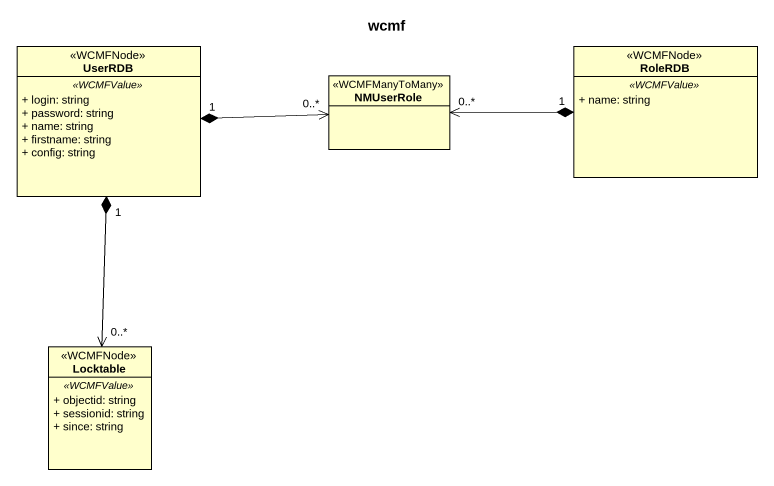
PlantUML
@startuml
title wcmf
hide circle
hide empty members
skinparam classAttributeIconSize 0
class UserRDB <<WCMFNode>> {
  .. <<WCMFValue>> ..
  + login: string
  + password: string
  + name: string
  + firstname: string
  + config: string
}
class RoleRDB <<WCMFNode>> {
  .. <<WCMFValue>> ..
  + name: string
}
class NMUserRole <<WCMFManyToMany>>
class Locktable <<WCMFNode>> {
  .. <<WCMFValue>> ..
  + objectid: string
  + sessionid: string
  + since: string
}
NMUserRole "0..*" <-left-* "1" UserRDB
NMUserRole "0..*" <-right-* "1" RoleRDB
Locktable "0..*" <-up-* "1" UserRDB
@enduml
